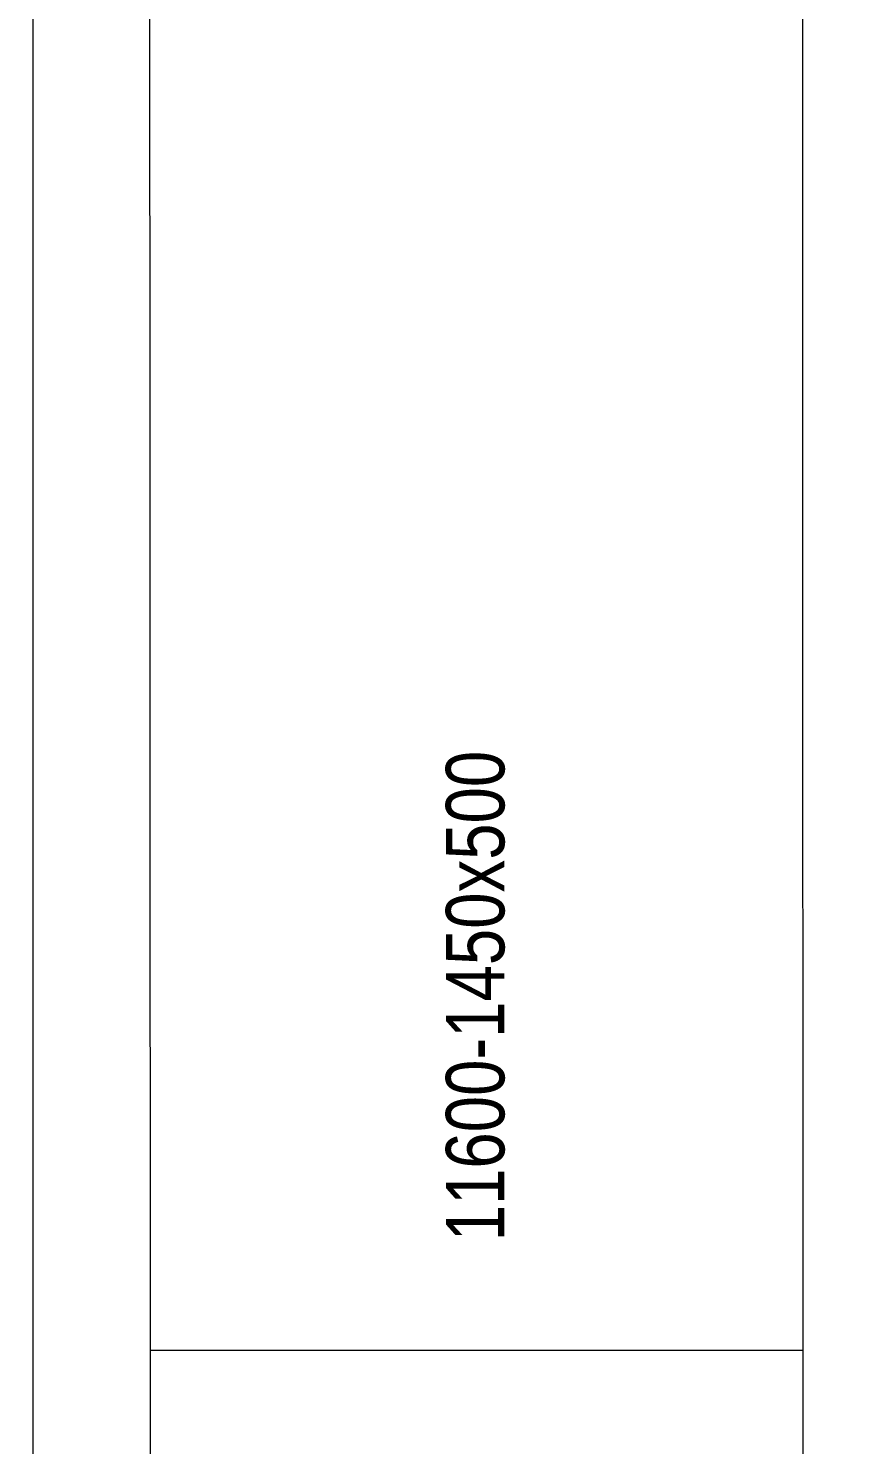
# Model space of a CAD drawing. Extents: x -3709 to 34975, y -230 to 8245.
# Drawn here: x 10676.8 to 10858.5, y 471.2 to 786.1 of the extents above; entities that cross this region are included whole.
import ezdxf

# ---------------------------------------------------------------- set-up
doc = ezdxf.new("R2010")
doc.units = 0
doc.layers.get('0').update_dxf_attribs({"color": 9, "lineweight": 9})
doc.layers.add('06D', color=9, linetype='Continuous', lineweight=9)
doc.layers.add('14', color=9, linetype='Continuous', lineweight=9)
doc.styles.add('Y200-ARIAL', font='arial.ttf', dxfattribs={"width": 0.8})

# ---------------------------------------------------------------- blocks, each defined once
blk = doc.blocks.new('p-1.mekanik_cihaz')
at = {"ltscale": 10}
blk.add_line((3308.13, -3360.31), (3453.13, -3360.26), dxfattribs=at)
at = {"color": 6}
blk.add_lwpolyline([(3308.21, -3570.25), (3307.51, -1721.41, 0.426168), (3258.51, -1672.41), (2963.45, -1672.41), (2963.45, -1527.41), (3258.51, -1527.41, -0.417233), (3452.51, -1721.41), (3453.21, -3570.25)], format="xyb", close=True, dxfattribs=at)
at = {"ltscale": 10}
blk.add_lwpolyline([(3452.51, -1721.41), (3453.21, -3570.25), (3308.21, -3570.25), (3307.51, -1721.41)], close=True, dxfattribs=at)
at = {"style": 'Y200-ARIAL', "width": 0.8}
blk.add_text('11600-1450x500', height=13, rotation=90, dxfattribs=at).set_placement((3386.8, -3336.08))

msp = doc.modelspace()

# ---------------------------------------------------------------- linework, layer by layer
at = {"layer": '14'}
msp.add_lwpolyline([(11458.84, 1335.5), (11027.84, 1335.5), (11027.84, 1075.5), (10677.84, 1075.5), (10677.84, 1010.5), (10677.84, 1010.5), (10677.84, 394.5), (10677.84, 394.5), (10677.84, 334.5), (11393.84, 334.5), (11393.84, 394.5), (11458.84, 394.5), (11458.84, 1010.5), (11393.84, 1010.5), (11393.84, 1094.5), (11458.84, 1094.5)], close=True, dxfattribs=at)

# ---------------------------------------------------------------- block references
at = {"layer": '06D'}
msp.add_blockref('p-1.mekanik_cihaz', (7395.84, 3852.5), dxfattribs=at)

doc.saveas('drawing.dxf')
